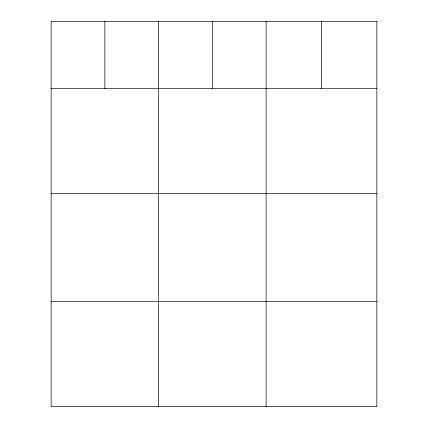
<?xml version="1.0" encoding="UTF-8"?>
<svg xmlns="http://www.w3.org/2000/svg" width="428" height="428" viewBox="0 0 428 428"><rect width="100%" height="100%" fill="white"/><g stroke="black" fill="none" stroke-linecap="round" stroke-linejoin="round"><path stroke-width="0.64" d="M51.146 88.564L376.854 88.564M51.146 193.515L376.854 193.515M51.146 301.649L376.854 301.649M321.481 21.4L321.481 88.564M266.114 21.4L266.114 406.6M212.374 21.4L212.374 88.564M158.627 21.4L158.627 406.6M104.887 21.4L104.887 88.564M376.854 21.4L51.146 21.4L51.146 406.6L376.854 406.6L376.854 21.4"/></g></svg>
